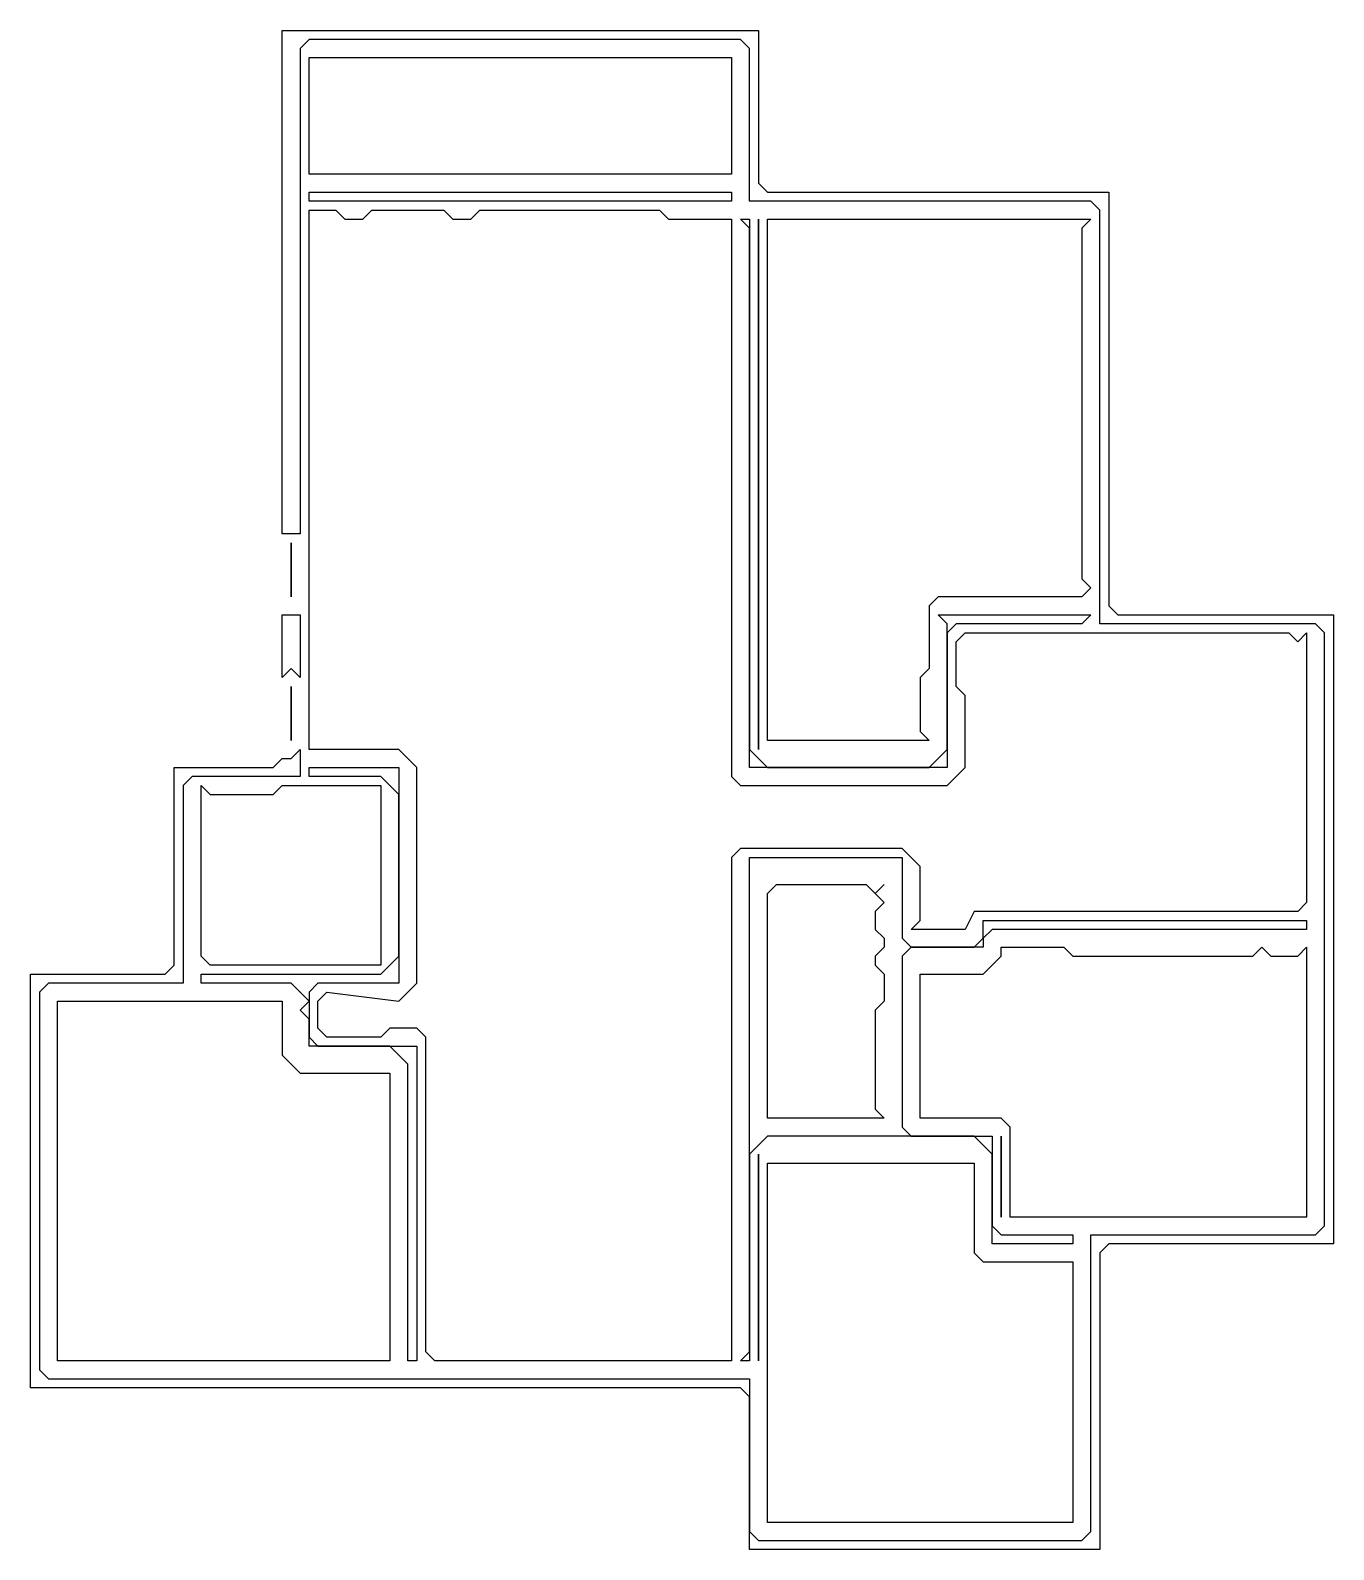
# Model space of a CAD drawing. Header units: metres. Extents: x 55 to 200, y 43 to 212.
import ezdxf

# ---------------------------------------------------------------- set-up
doc = ezdxf.new("R2010")
doc.units = ezdxf.units.M
for name, color, linetype in [('Balcony', 7, 'Continuous'), ('Bathroom', 5, 'Continuous'), ('Common_room', 2, 'Continuous'), ('Inner_walls', 9, 'Continuous'), ('Kitchen', 3, 'Continuous'), ('Living_room', 10, 'Continuous'), ('Main_gate', 1, 'Continuous'), ('Master_room', 6, 'Continuous')]:
    doc.layers.add(name, color=color, linetype=linetype)

msp = doc.modelspace()

# ---------------------------------------------------------------- linework, layer by layer
at = {"layer": 'Balcony'}
msp.add_lwpolyline([(86, 196), (86, 209), (133, 209), (133, 196)], close=True, dxfattribs=at)
at = {"layer": 'Bathroom'}
msp.add_lwpolyline([(75, 108), (74, 109), (74, 128), (75, 127), (82, 127), (83, 128), (94, 128), (94, 108)], close=True, dxfattribs=at)
at = {"layer": 'Common_room'}
for points in [[(58, 64), (58, 104), (83, 104), (83, 98), (85, 96), (95, 96), (95, 64)], [(137, 46), (137, 86), (160, 86), (160, 76), (161, 75), (171, 75), (171, 46)]]:
    msp.add_lwpolyline(points, close=True, dxfattribs=at)
at = {"layer": 'Inner_walls'}
for points in [[(86, 193), (86, 194), (133, 194), (133, 193)], [(157, 130), (135, 130), (135, 190), (134, 191), (135, 191), (135, 132), (137, 130), (155, 130), (157, 132), (157, 146), (156, 147), (173, 147), (172, 146), (158, 146), (157, 145)], [(98, 64), (97, 64), (97, 97), (95, 99), (86, 99), (86, 102), (85, 103), (86, 104), (84, 106), (74, 106), (74, 107), (94, 107), (96, 109), (96, 127), (94, 129), (86, 129), (86, 130), (96, 130), (96, 106), (87, 106), (86, 105), (86, 100), (87, 99), (98, 99)], [(134, 64), (135, 65), (135, 120), (152, 120), (152, 111), (153, 110), (160, 110), (161, 111), (161, 113), (197, 113), (197, 112), (162, 112), (161, 111), (161, 110), (153, 110), (152, 109), (152, 90), (153, 89), (162, 89), (162, 79), (163, 78), (171, 78), (171, 77), (162, 77), (162, 87), (160, 89), (137, 89), (135, 87), (135, 64)]]:
    msp.add_lwpolyline(points, close=True, dxfattribs=at)
at = {"layer": 'Kitchen'}
msp.add_lwpolyline([(137, 91), (137, 116), (138, 117), (148, 117), (149, 116), (150, 117), (149, 116), (150, 115), (149, 114), (149, 112), (150, 111), (150, 110), (149, 109), (149, 108), (150, 107), (150, 104), (149, 103), (149, 92), (150, 91)], close=True, dxfattribs=at)
at = {"layer": 'Living_room'}
for points in [[(100, 64), (99, 65), (99, 100), (98, 101), (95, 101), (94, 100), (88, 100), (87, 101), (87, 104), (88, 105), (96, 104), (98, 106), (98, 130), (96, 132), (86, 132), (86, 192), (89, 192), (90, 191), (92, 191), (93, 192), (101, 192), (102, 191), (104, 191), (105, 192), (125, 192), (126, 191), (133, 191), (133, 129), (134, 128), (157, 128), (159, 130), (159, 138), (158, 139), (158, 144), (159, 145), (195, 145), (196, 144), (197, 145), (197, 115), (196, 114), (160, 114), (159, 112), (153, 112), (154, 113), (154, 119), (152, 121), (134, 121), (133, 120), (133, 64)], [(136, 132), (136, 191)], [(162, 109)], [(163, 80), (163, 89)], [(136, 64), (136, 87)], [(161, 87)]]:
    msp.add_lwpolyline(points, close=True, dxfattribs=at)
at = {"layer": 'Main_gate'}
for points in [[(84, 149), (84, 155)], [(84, 133), (84, 139)]]:
    msp.add_lwpolyline(points, close=True, dxfattribs=at)
at = {"layer": 'Master_room'}
for points in [[(137, 133), (137, 191), (173, 191), (172, 190), (172, 151), (173, 150), (172, 149), (156, 149), (155, 148), (155, 141), (154, 140), (154, 134), (155, 133)], [(154, 91), (154, 107), (161, 107), (163, 109), (163, 110), (170, 110), (171, 109), (191, 109), (192, 110), (193, 109), (196, 109), (197, 110), (197, 80), (164, 80), (164, 90), (163, 91)]]:
    msp.add_lwpolyline(points, close=True, dxfattribs=at)
at = {"layer": 'Walls'}
for points in [[(174, 43), (135, 43), (135, 60), (134, 61), (55, 61), (55, 107), (70, 107), (71, 108), (71, 130), (82, 130), (83, 131), (84, 131), (85, 132), (85, 129), (73, 129), (72, 128), (72, 106), (57, 106), (56, 105), (56, 63), (57, 62), (135, 62), (135, 45), (136, 44), (172, 44), (173, 45), (173, 78), (198, 78), (199, 79), (199, 145), (198, 146), (174, 146), (174, 192), (173, 193), (135, 193), (135, 210), (134, 211), (86, 211), (85, 210), (85, 156), (83, 156), (83, 212), (136, 212), (136, 195), (137, 194), (175, 194), (175, 148), (176, 147), (200, 147), (200, 77), (175, 77), (174, 76)], [(83, 140), (83, 147), (85, 147), (85, 140), (84, 141)]]:
    msp.add_lwpolyline(points, close=True, dxfattribs=at)

doc.saveas('drawing.dxf')
